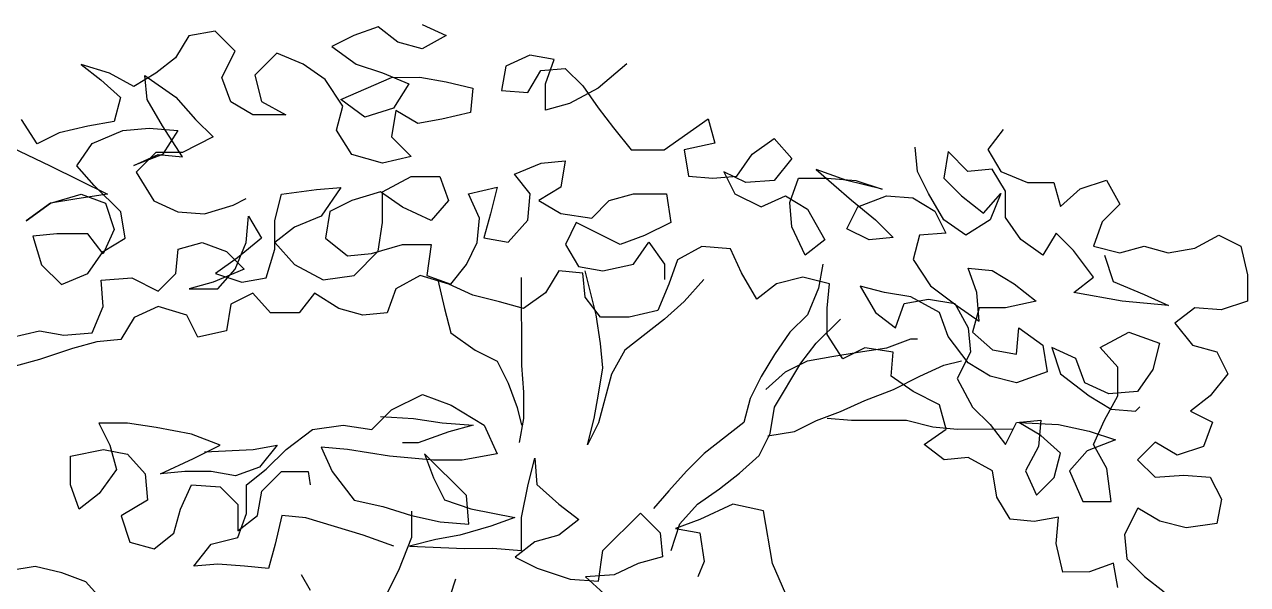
# Model space of a CAD drawing. Header units: millimetres. Extents: x 2810.5 to 2848.4, y 1624.4 to 1676.1.
# Drawn here: x 2827.138 to 2829.289, y 1655.289 to 1656.274 of the extents above; entities that cross this region are included whole.
import ezdxf

# ---------------------------------------------------------------- set-up
doc = ezdxf.new("R2010")
doc.units = ezdxf.units.MM
doc.layers.add('VERDE_ALBERI', color=104, linetype='Continuous')

msp = doc.modelspace()

# ---------------------------------------------------------------- linework, layer by layer
at = {"layer": 'VERDE_ALBERI'}
for p, q in [((2827.4738, 1656.2618), (2827.4274, 1656.254)), ((2827.5087, 1656.227), (2827.4738, 1656.2618)), ((2827.7602, 1656.2698), (2827.7176, 1656.2543)), ((2827.795, 1656.2428), (2827.7602, 1656.2698)), ((2827.8376, 1656.2738), (2827.8802, 1656.2544)), ((2827.4274, 1656.254), (2827.4042, 1656.2153)), ((2827.7176, 1656.2543), (2827.6789, 1656.2349)), ((2827.6789, 1656.2349), (2827.7215, 1656.204)), ((2827.8376, 1656.2312), (2827.795, 1656.2428)), ((2827.8802, 1656.2544), (2827.8376, 1656.2312)), ((2827.4042, 1656.2153), (2827.3694, 1656.1882)), ((2827.4855, 1656.1806), (2827.5087, 1656.227)), ((2827.5822, 1656.2232), (2827.5435, 1656.1845)), ((2827.6287, 1656.2039), (2827.5822, 1656.2232)), ((2828.0272, 1656.2197), (2827.9847, 1656.2004)), ((2828.0698, 1656.212), (2828.0272, 1656.2197)), ((2827.2881, 1656.1881), (2827.2378, 1656.2035)), ((2827.2378, 1656.2035), (2827.2727, 1656.1765)), ((2827.6674, 1656.1769), (2827.6287, 1656.2039)), ((2827.7215, 1656.204), (2827.768, 1656.1886)), ((2827.9847, 1656.2004), (2827.977, 1656.1578)), ((2828.0234, 1656.154), (2828.0466, 1656.1927)), ((2828.0466, 1656.1927), (2828.0892, 1656.1966)), ((2828.0544, 1656.1695), (2828.0698, 1656.212)), ((2828.0892, 1656.1966), (2828.1202, 1656.1657)), ((2828.1975, 1656.2044), (2828.1473, 1656.1618)), ((2827.2727, 1656.1765), (2827.3075, 1656.1456)), ((2827.3307, 1656.1649), (2827.2881, 1656.1881)), ((2827.3694, 1656.1882), (2827.3307, 1656.1649)), ((2827.354, 1656.1417), (2827.3501, 1656.1843)), ((2827.3501, 1656.1843), (2827.4043, 1656.1457)), ((2827.501, 1656.138), (2827.4855, 1656.1806)), ((2827.5435, 1656.1845), (2827.5552, 1656.1381)), ((2827.6984, 1656.1304), (2827.6674, 1656.1769)), ((2827.6945, 1656.142), (2827.7835, 1656.1808)), ((2827.768, 1656.1886), (2827.8144, 1656.1692)), ((2827.7835, 1656.1808), (2827.8338, 1656.1809)), ((2827.8338, 1656.1809), (2827.8802, 1656.1732)), ((2827.8802, 1656.1732), (2827.9267, 1656.1616)), ((2828.0544, 1656.123), (2828.0544, 1656.1695)), ((2827.8144, 1656.1692), (2827.7874, 1656.1267)), ((2827.9267, 1656.1616), (2827.9228, 1656.119)), ((2827.977, 1656.1578), (2828.0234, 1656.154)), ((2828.1473, 1656.1618), (2828.097, 1656.1347)), ((2828.1202, 1656.1657), (2828.1473, 1656.127)), ((2827.3075, 1656.1456), (2827.296, 1656.103)), ((2827.3811, 1656.0953), (2827.354, 1656.1417)), ((2827.4043, 1656.1457), (2827.4391, 1656.107)), ((2827.5397, 1656.1148), (2827.501, 1656.138)), ((2827.5552, 1656.1381), (2827.5978, 1656.1149)), ((2827.6868, 1656.0879), (2827.6984, 1656.1304)), ((2827.7371, 1656.1111), (2827.6945, 1656.142)), ((2827.7874, 1656.1267), (2827.7371, 1656.1111)), ((2828.097, 1656.1347), (2828.0544, 1656.123)), ((2828.1473, 1656.127), (2828.1744, 1656.0922)), ((2827.1606, 1656.0642), (2827.1334, 1656.1067)), ((2827.4391, 1656.107), (2827.4701, 1656.0761)), ((2827.5978, 1656.1149), (2827.5397, 1656.1148)), ((2827.7913, 1656.1228), (2827.7836, 1656.0763)), ((2827.83, 1656.0996), (2827.7913, 1656.1228)), ((2827.8725, 1656.1074), (2827.83, 1656.0996)), ((2827.9228, 1656.119), (2827.8725, 1656.1074)), ((2828.2634, 1656.0536), (2828.3408, 1656.1078)), ((2828.3408, 1656.1078), (2828.3524, 1656.0653)), ((2827.1992, 1656.0835), (2827.1606, 1656.0642)), ((2827.2495, 1656.0952), (2827.1992, 1656.0835)), ((2827.296, 1656.103), (2827.2495, 1656.0952)), ((2827.2573, 1656.0643), (2827.3115, 1656.0875)), ((2827.3115, 1656.0875), (2827.3579, 1656.0914)), ((2827.3579, 1656.0914), (2827.4082, 1656.0876)), ((2827.416, 1656.0412), (2827.3811, 1656.0953)), ((2827.4082, 1656.0876), (2827.3811, 1656.045)), ((2827.7139, 1656.0453), (2827.6868, 1656.0879)), ((2828.1744, 1656.0922), (2828.2054, 1656.0535)), ((2828.8594, 1656.0889), (2828.8323, 1656.0541)), ((2827.1025, 1656.0641), (2827.1838, 1656.0255)), ((2827.2302, 1656.0255), (2827.2573, 1656.0643)), ((2827.4701, 1656.0761), (2827.416, 1656.0489)), ((2827.7836, 1656.0763), (2827.8184, 1656.0415)), ((2828.3524, 1656.0653), (2828.2983, 1656.0536)), ((2828.4182, 1656.046), (2828.4569, 1656.0731)), ((2828.4569, 1656.0731), (2828.4879, 1656.0383)), ((2827.3811, 1656.045), (2827.3309, 1656.0256)), ((2827.3309, 1656.0256), (2827.3734, 1656.045)), ((2827.3695, 1656.0489), (2827.3347, 1656.014)), ((2827.416, 1656.0489), (2827.3695, 1656.0489)), ((2827.3734, 1656.045), (2827.416, 1656.0412)), ((2827.7681, 1656.0299), (2827.7139, 1656.0453)), ((2827.8184, 1656.0415), (2827.7681, 1656.0299)), ((2828.2054, 1656.0535), (2828.2634, 1656.0536)), ((2828.2983, 1656.0536), (2828.3061, 1656.0072)), ((2828.3912, 1656.0072), (2828.4182, 1656.046)), ((2828.7085, 1656.0153), (2828.7046, 1656.0578)), ((2828.7626, 1656.0502), (2828.755, 1656.0037)), ((2828.7975, 1656.0154), (2828.7626, 1656.0502)), ((2828.8323, 1656.0541), (2828.8556, 1656.0154)), ((2827.1838, 1656.0255), (2827.2845, 1655.9753)), ((2827.2612, 1655.9907), (2827.2302, 1656.0255)), ((2828.0003, 1656.0108), (2828.0468, 1656.0301)), ((2828.0468, 1656.0301), (2828.0893, 1656.0341)), ((2828.0893, 1656.0341), (2828.0816, 1655.9876)), ((2828.4879, 1656.0383), (2828.457, 1655.9996)), ((2828.5847, 1655.9997), (2828.5305, 1656.019)), ((2828.5305, 1656.019), (2828.5925, 1655.9649)), ((2828.8401, 1656.0193), (2828.7975, 1656.0154)), ((2828.8633, 1655.9806), (2828.8401, 1656.0193)), ((2827.3347, 1656.014), (2827.3657, 1655.9637)), ((2827.7682, 1655.9796), (2827.8185, 1656.0067)), ((2827.8185, 1656.0067), (2827.8688, 1656.0068)), ((2827.8688, 1656.0068), (2827.8843, 1655.9642)), ((2828.0275, 1655.976), (2828.0003, 1656.0108)), ((2828.3061, 1656.0072), (2828.3486, 1656.0033)), ((2828.3486, 1656.0033), (2828.3912, 1656.0072)), ((2828.4067, 1655.9957), (2828.368, 1656.015)), ((2828.368, 1656.015), (2828.3873, 1655.9763)), ((2828.457, 1655.9996), (2828.4067, 1655.9957)), ((2828.4841, 1655.9609), (2828.4995, 1656.0035)), ((2828.4995, 1656.0035), (2828.5499, 1656.0035)), ((2828.5499, 1656.0035), (2828.6002, 1655.9997)), ((2828.6466, 1655.9843), (2828.5847, 1655.9997)), ((2828.6002, 1655.9997), (2828.6466, 1655.9843)), ((2828.7279, 1655.9766), (2828.7085, 1656.0153)), ((2828.755, 1656.0037), (2828.7859, 1655.9728)), ((2828.8556, 1656.0154), (2828.902, 1655.9961)), ((2828.9949, 1655.9846), (2829.0413, 1656.0001)), ((2829.0413, 1656.0001), (2829.0646, 1655.9576)), ((2827.3077, 1655.9443), (2827.2612, 1655.9907)), ((2827.5902, 1655.9756), (2827.6521, 1655.9834)), ((2827.6521, 1655.9834), (2827.6947, 1655.9873)), ((2827.6947, 1655.9873), (2827.6599, 1655.9369)), ((2827.7643, 1655.9796), (2827.714, 1655.9641)), ((2827.803, 1655.9525), (2827.7643, 1655.9796)), ((2827.7682, 1655.9254), (2827.7682, 1655.9796)), ((2827.9191, 1655.9759), (2827.9694, 1655.9875)), ((2827.9385, 1655.9333), (2827.9191, 1655.9759)), ((2827.9694, 1655.9875), (2827.9578, 1655.9411)), ((2828.0236, 1655.9295), (2828.0275, 1655.976)), ((2828.0816, 1655.9876), (2828.043, 1655.9644)), ((2828.1668, 1655.9645), (2828.2093, 1655.9761)), ((2828.2093, 1655.9761), (2828.2674, 1655.9762)), ((2828.2674, 1655.9762), (2828.2752, 1655.9259)), ((2828.3873, 1655.9763), (2828.4338, 1655.9531)), ((2828.755, 1655.9302), (2828.7279, 1655.9766)), ((2828.8247, 1655.9419), (2828.8556, 1655.9767)), ((2828.8556, 1655.9767), (2828.8363, 1655.9303)), ((2828.8634, 1655.9342), (2828.8633, 1655.9806)), ((2828.902, 1655.9961), (2828.9484, 1655.9961)), ((2828.9484, 1655.9961), (2828.9601, 1655.9536)), ((2828.9601, 1655.9536), (2828.9949, 1655.9846)), ((2827.1839, 1655.9597), (2827.1413, 1655.9287)), ((2827.1413, 1655.9287), (2827.1839, 1655.9597)), ((2827.1839, 1655.9597), (2827.238, 1655.9752)), ((2827.2303, 1655.9675), (2827.1839, 1655.9597)), ((2827.2845, 1655.9753), (2827.2303, 1655.9675)), ((2827.238, 1655.9752), (2827.2806, 1655.9598)), ((2827.2806, 1655.9598), (2827.2961, 1655.9134)), ((2827.3657, 1655.9637), (2827.4083, 1655.9444)), ((2827.4548, 1655.9406), (2827.5051, 1655.9561)), ((2827.5051, 1655.9561), (2827.5283, 1655.9678)), ((2827.5786, 1655.9291), (2827.5902, 1655.9756)), ((2827.714, 1655.9641), (2827.6753, 1655.9447)), ((2827.8843, 1655.9642), (2827.8534, 1655.9294)), ((2828.043, 1655.9644), (2828.0817, 1655.9412)), ((2828.1359, 1655.9335), (2828.1668, 1655.9645)), ((2828.4338, 1655.9531), (2828.4764, 1655.9725)), ((2828.4764, 1655.9725), (2828.5151, 1655.9493)), ((2828.488, 1655.9183), (2828.4841, 1655.9609)), ((2828.5925, 1655.9649), (2828.6351, 1655.9301)), ((2828.6041, 1655.9533), (2828.6544, 1655.9727)), ((2828.6544, 1655.9727), (2828.7008, 1655.9688)), ((2828.7008, 1655.9688), (2828.7395, 1655.9456)), ((2828.7859, 1655.9728), (2828.8247, 1655.9419)), ((2829.0646, 1655.9576), (2829.0336, 1655.9266)), ((2827.3155, 1655.8979), (2827.3077, 1655.9443)), ((2827.4083, 1655.9444), (2827.4548, 1655.9406)), ((2827.5283, 1655.8904), (2827.5322, 1655.9368)), ((2827.5322, 1655.9368), (2827.5554, 1655.8981)), ((2827.6599, 1655.9369), (2827.6134, 1655.9175)), ((2827.6753, 1655.9447), (2827.6676, 1655.8982)), ((2827.8534, 1655.9294), (2827.803, 1655.9525)), ((2827.9347, 1655.8907), (2827.9385, 1655.9333)), ((2827.9578, 1655.9411), (2827.9463, 1655.8985)), ((2828.0817, 1655.9412), (2828.1359, 1655.9335)), ((2828.5151, 1655.9493), (2828.5461, 1655.8952)), ((2828.5848, 1655.9145), (2828.6041, 1655.9533)), ((2828.7395, 1655.9456), (2828.7589, 1655.907)), ((2828.8905, 1655.8955), (2828.8634, 1655.9342)), ((2827.2961, 1655.9134), (2827.2768, 1655.8708)), ((2827.5787, 1655.8788), (2827.5786, 1655.9291)), ((2827.6134, 1655.9175), (2827.5786, 1655.8904)), ((2827.7605, 1655.8751), (2827.7682, 1655.9254)), ((2827.9888, 1655.8908), (2828.0236, 1655.9295)), ((2828.1088, 1655.9257), (2828.0895, 1655.887)), ((2828.1862, 1655.8871), (2828.1088, 1655.9257)), ((2828.2752, 1655.9259), (2828.2288, 1655.9026)), ((2828.5113, 1655.868), (2828.488, 1655.9183)), ((2828.6235, 1655.8952), (2828.5848, 1655.9145)), ((2828.6351, 1655.9301), (2828.666, 1655.8991)), ((2828.7937, 1655.9031), (2828.755, 1655.9302)), ((2828.8363, 1655.9303), (2828.7937, 1655.9031)), ((2829.0336, 1655.9266), (2829.0182, 1655.884)), ((2827.1955, 1655.9055), (2827.153, 1655.9016)), ((2827.153, 1655.9016), (2827.1685, 1655.8513)), ((2827.2497, 1655.9056), (2827.1955, 1655.9055)), ((2827.2768, 1655.8708), (2827.2497, 1655.9056)), ((2827.2768, 1655.8747), (2827.3155, 1655.8979)), ((2827.4084, 1655.8786), (2827.4509, 1655.8903)), ((2827.4509, 1655.8903), (2827.4935, 1655.8749)), ((2827.509, 1655.8439), (2827.5283, 1655.8904)), ((2827.5554, 1655.8981), (2827.5129, 1655.8633)), ((2827.5786, 1655.8904), (2827.6135, 1655.8517)), ((2827.6676, 1655.8982), (2827.7064, 1655.8673)), ((2827.9154, 1655.852), (2827.9347, 1655.8907)), ((2827.9463, 1655.8985), (2827.9888, 1655.8908)), ((2828.2288, 1655.9026), (2828.1862, 1655.8871)), ((2828.2095, 1655.8523), (2828.2365, 1655.891)), ((2828.2365, 1655.891), (2828.2636, 1655.8523)), ((2828.5461, 1655.8952), (2828.5113, 1655.868)), ((2828.666, 1655.8991), (2828.6235, 1655.8952)), ((2828.7125, 1655.9031), (2828.7009, 1655.8605)), ((2828.7589, 1655.907), (2828.7125, 1655.9031)), ((2828.9292, 1655.8684), (2828.8905, 1655.8955)), ((2828.9524, 1655.9071), (2828.9292, 1655.8684)), ((2828.9834, 1655.8762), (2828.9524, 1655.9071)), ((2829.1962, 1655.8803), (2829.2388, 1655.9035)), ((2829.2388, 1655.9035), (2829.2775, 1655.8842)), ((2827.2498, 1655.8359), (2827.2768, 1655.8747)), ((2827.4046, 1655.8361), (2827.4084, 1655.8786)), ((2827.4935, 1655.8749), (2827.5245, 1655.8439)), ((2827.5632, 1655.8285), (2827.5787, 1655.8788)), ((2827.7064, 1655.8673), (2827.7489, 1655.8712)), ((2827.718, 1655.8325), (2827.7605, 1655.8751)), ((2827.7489, 1655.8712), (2827.8031, 1655.8867)), ((2827.8031, 1655.8867), (2827.8534, 1655.8868)), ((2827.8534, 1655.8868), (2827.8457, 1655.8326)), ((2828.0895, 1655.887), (2828.1127, 1655.8483)), ((2828.3294, 1655.8834), (2828.2868, 1655.8601)), ((2828.3797, 1655.8795), (2828.3294, 1655.8834)), ((2828.3991, 1655.837), (2828.3797, 1655.8795)), ((2829.0183, 1655.8298), (2828.9834, 1655.8762)), ((2829.0182, 1655.884), (2829.0647, 1655.8724)), ((2829.0376, 1655.8685), (2829.0531, 1655.8221)), ((2829.0647, 1655.8724), (2829.1072, 1655.8841)), ((2829.1072, 1655.8841), (2829.1498, 1655.8725)), ((2829.1498, 1655.8725), (2829.1962, 1655.8803)), ((2829.2775, 1655.8842), (2829.2891, 1655.8339)), ((2827.1685, 1655.8513), (2827.2033, 1655.8165)), ((2827.5129, 1655.8633), (2827.4742, 1655.8361)), ((2827.6135, 1655.8517), (2827.6638, 1655.8247)), ((2827.8883, 1655.8172), (2827.9154, 1655.852)), ((2828.1127, 1655.8483), (2828.1553, 1655.8406)), ((2828.1553, 1655.8406), (2828.2095, 1655.8523)), ((2828.2636, 1655.8523), (2828.2637, 1655.8252)), ((2828.2868, 1655.8601), (2828.2714, 1655.8175)), ((2828.5423, 1655.8526), (2828.5346, 1655.81)), ((2828.7009, 1655.8605), (2828.7319, 1655.8141)), ((2827.2033, 1655.8165), (2827.2498, 1655.8359)), ((2827.273, 1655.8243), (2827.3272, 1655.8283)), ((2827.3272, 1655.8283), (2827.3736, 1655.8051)), ((2827.3736, 1655.8051), (2827.4046, 1655.8361)), ((2827.5245, 1655.8439), (2827.4704, 1655.8207)), ((2827.4742, 1655.8361), (2827.5207, 1655.8207)), ((2827.4781, 1655.8091), (2827.509, 1655.8439)), ((2827.5207, 1655.8207), (2827.5632, 1655.8285)), ((2827.6638, 1655.8247), (2827.718, 1655.8325)), ((2827.8341, 1655.8326), (2827.7916, 1655.8093)), ((2827.8844, 1655.8172), (2827.8341, 1655.8326)), ((2827.8457, 1655.8326), (2827.8883, 1655.8172)), ((2828.0121, 1655.8289), (2828.0123, 1655.6741)), ((2828.0779, 1655.8406), (2828.0547, 1655.8018)), ((2828.1205, 1655.8367), (2828.0779, 1655.8406)), ((2828.1244, 1655.7942), (2828.1205, 1655.8367)), ((2828.1437, 1655.7632), (2828.1243, 1655.8406)), ((2828.3333, 1655.8253), (2828.2985, 1655.7866)), ((2828.4262, 1655.7906), (2828.3991, 1655.837)), ((2828.5074, 1655.8293), (2828.461, 1655.8177)), ((2828.5539, 1655.8178), (2828.5074, 1655.8293)), ((2828.8132, 1655.8025), (2828.7977, 1655.8451)), ((2828.7977, 1655.8451), (2828.8402, 1655.8413)), ((2828.8402, 1655.8413), (2828.879, 1655.8181)), ((2828.9835, 1655.8027), (2829.0183, 1655.8298)), ((2829.2891, 1655.8339), (2829.2892, 1655.7875)), ((2827.2769, 1655.7779), (2827.273, 1655.8243)), ((2827.4704, 1655.8207), (2827.4278, 1655.809)), ((2827.4278, 1655.809), (2827.4781, 1655.8091)), ((2827.7916, 1655.8093), (2827.7761, 1655.7668)), ((2827.8651, 1655.8249), (2827.8767, 1655.7746)), ((2827.927, 1655.7979), (2827.8844, 1655.8172)), ((2828.2714, 1655.8175), (2828.2521, 1655.7711)), ((2828.461, 1655.8177), (2828.4262, 1655.7906)), ((2828.5346, 1655.81), (2828.5152, 1655.7636)), ((2828.5501, 1655.7752), (2828.5539, 1655.8178)), ((2828.6507, 1655.8024), (2828.6081, 1655.814)), ((2828.6081, 1655.814), (2828.6352, 1655.7675)), ((2828.7319, 1655.8141), (2828.7784, 1655.7793)), ((2828.879, 1655.8181), (2828.9177, 1655.7872)), ((2829.0531, 1655.8221), (2829.1073, 1655.7989)), ((2827.54, 1655.8014), (2827.5013, 1655.782)), ((2827.571, 1655.7666), (2827.54, 1655.8014)), ((2827.6484, 1655.8015), (2827.6213, 1655.7666)), ((2827.691, 1655.7744), (2827.6484, 1655.8015)), ((2827.9735, 1655.7863), (2827.927, 1655.7979)), ((2828.016, 1655.7747), (2827.9735, 1655.7863)), ((2828.0547, 1655.8018), (2828.016, 1655.7747)), ((2828.1515, 1655.7594), (2828.1244, 1655.7942)), ((2828.2985, 1655.7866), (2828.2637, 1655.7556)), ((2828.6971, 1655.7947), (2828.6507, 1655.8024)), ((2828.6701, 1655.7405), (2828.6855, 1655.7831)), ((2828.6855, 1655.7831), (2828.7281, 1655.7908)), ((2828.7474, 1655.7676), (2828.6971, 1655.7947)), ((2828.7281, 1655.7908), (2828.7745, 1655.7832)), ((2828.7745, 1655.7832), (2828.7978, 1655.7406)), ((2828.8171, 1655.7522), (2828.8132, 1655.8025)), ((2828.9177, 1655.7872), (2828.8635, 1655.7755)), ((2829.0686, 1655.7873), (2828.9835, 1655.8027)), ((2829.1499, 1655.7796), (2829.0686, 1655.7873)), ((2829.1073, 1655.7989), (2829.1499, 1655.7796)), ((2829.2892, 1655.7875), (2829.2428, 1655.772)), ((2827.2576, 1655.7315), (2827.2769, 1655.7779)), ((2827.3737, 1655.778), (2827.3311, 1655.7586)), ((2827.424, 1655.7626), (2827.3737, 1655.778)), ((2827.4434, 1655.7239), (2827.424, 1655.7626)), ((2827.5013, 1655.782), (2827.4937, 1655.7355)), ((2827.6213, 1655.7666), (2827.571, 1655.7666)), ((2827.7336, 1655.7628), (2827.691, 1655.7744)), ((2827.7761, 1655.7668), (2827.7336, 1655.7628)), ((2827.8767, 1655.7746), (2827.8884, 1655.732)), ((2828.1515, 1655.7129), (2828.1437, 1655.7632)), ((2828.2521, 1655.7711), (2828.2018, 1655.7594)), ((2828.5152, 1655.7636), (2828.4843, 1655.7326)), ((2828.5501, 1655.7288), (2828.5501, 1655.7752)), ((2828.6352, 1655.7675), (2828.6701, 1655.7405)), ((2828.7629, 1655.7251), (2828.7474, 1655.7676)), ((2828.7784, 1655.7793), (2828.8171, 1655.7522)), ((2828.8171, 1655.7754), (2828.8055, 1655.7329)), ((2828.8635, 1655.7755), (2828.8171, 1655.7754)), ((2829.1963, 1655.7758), (2829.1615, 1655.7487)), ((2829.2428, 1655.772), (2829.1963, 1655.7758)), ((2827.3311, 1655.7586), (2827.3079, 1655.7199)), ((2828.2018, 1655.7594), (2828.1515, 1655.7594)), ((2828.2637, 1655.7556), (2828.1941, 1655.7014)), ((2828.5308, 1655.7133), (2828.5733, 1655.7559)), ((2828.7978, 1655.7406), (2828.8017, 1655.698)), ((2828.8829, 1655.6942), (2828.8868, 1655.7407)), ((2828.8868, 1655.7407), (2828.9294, 1655.7098)), ((2829.1615, 1655.7487), (2829.1925, 1655.71)), ((2827.1144, 1655.7236), (2827.1647, 1655.7352)), ((2827.1647, 1655.7352), (2827.2073, 1655.7275)), ((2827.2073, 1655.7275), (2827.2576, 1655.7315)), ((2827.3079, 1655.7199), (2827.2654, 1655.716)), ((2827.4937, 1655.7355), (2827.4434, 1655.7239)), ((2827.8884, 1655.732), (2827.931, 1655.7011)), ((2828.4843, 1655.7326), (2828.4573, 1655.6939)), ((2828.5772, 1655.6862), (2828.5501, 1655.7288)), ((2828.6546, 1655.7056), (2828.6972, 1655.7212)), ((2828.6972, 1655.7212), (2828.7088, 1655.7212)), ((2828.7978, 1655.6787), (2828.7629, 1655.7251)), ((2828.8055, 1655.7329), (2828.8404, 1655.7019)), ((2829.03, 1655.706), (2829.0803, 1655.7331)), ((2829.0803, 1655.7331), (2829.1345, 1655.7138)), ((2827.2228, 1655.7043), (2827.1648, 1655.6849)), ((2827.2654, 1655.716), (2827.2228, 1655.7043)), ((2827.931, 1655.7011), (2827.9697, 1655.6818)), ((2828.1554, 1655.6704), (2828.1515, 1655.7129)), ((2828.1941, 1655.7014), (2828.1709, 1655.6588)), ((2828.5037, 1655.6784), (2828.5308, 1655.7133)), ((2828.5579, 1655.6901), (2828.6043, 1655.6979)), ((2828.6159, 1655.7056), (2828.5772, 1655.6862)), ((2828.6043, 1655.6979), (2828.6546, 1655.7056)), ((2828.6662, 1655.6979), (2828.6159, 1655.7056)), ((2828.6624, 1655.6553), (2828.6662, 1655.6979)), ((2828.8017, 1655.698), (2828.7785, 1655.6516)), ((2828.8404, 1655.7019), (2828.8829, 1655.6942)), ((2828.9294, 1655.7098), (2828.9371, 1655.6633)), ((2828.9874, 1655.6866), (2828.9448, 1655.7059)), ((2828.9448, 1655.7059), (2828.9604, 1655.6595)), ((2829.061, 1655.6712), (2829.03, 1655.706)), ((2829.1345, 1655.7138), (2829.1229, 1655.6674)), ((2829.1925, 1655.71), (2829.2351, 1655.6984)), ((2829.2351, 1655.6984), (2829.2545, 1655.6598)), ((2827.1648, 1655.6849), (2827.1222, 1655.6733)), ((2827.9697, 1655.6818), (2827.9891, 1655.6431)), ((2828.4573, 1655.6939), (2828.4341, 1655.6551)), ((2828.4573, 1655.601), (2828.5037, 1655.6784)), ((2828.4766, 1655.6629), (2828.5153, 1655.6823)), ((2828.5153, 1655.6823), (2828.5579, 1655.6901)), ((2828.7127, 1655.6554), (2828.7553, 1655.6748)), ((2828.7553, 1655.6748), (2828.7862, 1655.6825)), ((2828.8365, 1655.6555), (2828.7978, 1655.6787)), ((2829.0029, 1655.644), (2828.9874, 1655.6866)), ((2828.0123, 1655.6741), (2828.0162, 1655.6277)), ((2828.1477, 1655.6239), (2828.1554, 1655.6704)), ((2828.1709, 1655.6588), (2828.1478, 1655.5736)), ((2828.4341, 1655.6551), (2828.4148, 1655.6164)), ((2828.4418, 1655.6319), (2828.4766, 1655.6629)), ((2828.7011, 1655.6283), (2828.6624, 1655.6553)), ((2828.6663, 1655.6321), (2828.7127, 1655.6554)), ((2828.883, 1655.6439), (2828.8365, 1655.6555)), ((2828.9371, 1655.6633), (2828.883, 1655.6439)), ((2828.9604, 1655.6595), (2829.0107, 1655.6208)), ((2829.061, 1655.6209), (2829.061, 1655.6712)), ((2829.1229, 1655.6674), (2829.0958, 1655.6287)), ((2829.2545, 1655.6598), (2829.2235, 1655.621)), ((2827.9891, 1655.6431), (2828.0046, 1655.6006)), ((2828.616, 1655.6127), (2828.6663, 1655.6321)), ((2828.7785, 1655.6516), (2828.8056, 1655.6013)), ((2829.0455, 1655.6247), (2829.0029, 1655.644)), ((2827.784, 1655.5965), (2827.8382, 1655.6236)), ((2827.8382, 1655.6236), (2827.8885, 1655.6043)), ((2828.0162, 1655.6277), (2828.0162, 1655.5812)), ((2828.14, 1655.5813), (2828.1477, 1655.6239)), ((2828.4148, 1655.6164), (2828.4032, 1655.5738)), ((2828.5734, 1655.5933), (2828.616, 1655.6127)), ((2828.7476, 1655.6051), (2828.7011, 1655.6283)), ((2829.0107, 1655.6208), (2829.0494, 1655.5977)), ((2829.0378, 1655.5783), (2829.061, 1655.6209)), ((2829.0958, 1655.6287), (2829.0455, 1655.6247)), ((2829.2235, 1655.621), (2829.1887, 1655.5939)), ((2827.7492, 1655.5616), (2827.784, 1655.5965)), ((2827.8885, 1655.6043), (2827.9466, 1655.5696)), ((2828.0046, 1655.6006), (2828.0124, 1655.5696)), ((2828.4497, 1655.5545), (2828.4573, 1655.601)), ((2828.5309, 1655.5778), (2828.5734, 1655.5933)), ((2828.7592, 1655.5626), (2828.7476, 1655.6051)), ((2828.8056, 1655.6013), (2828.8366, 1655.5704)), ((2829.0494, 1655.5977), (2829.092, 1655.5938)), ((2829.092, 1655.5938), (2829.0997, 1655.6016)), ((2829.1887, 1655.5939), (2829.2275, 1655.5746)), ((2827.3197, 1655.5729), (2827.2694, 1655.5728)), ((2827.2694, 1655.5728), (2827.2887, 1655.5341)), ((2827.37, 1655.5652), (2827.3197, 1655.5729)), ((2827.6447, 1655.5615), (2827.6989, 1655.5693)), ((2827.6989, 1655.5693), (2827.7492, 1655.5616)), ((2827.7647, 1655.5849), (2827.8227, 1655.5811)), ((2827.8227, 1655.5811), (2827.873, 1655.5734)), ((2827.873, 1655.5734), (2827.9272, 1655.5695)), ((2827.9272, 1655.5695), (2827.8847, 1655.5579)), ((2827.9466, 1655.5696), (2827.9698, 1655.5193)), ((2828.0162, 1655.5812), (2828.0085, 1655.5387)), ((2828.1285, 1655.5349), (2828.14, 1655.5813)), ((2828.1478, 1655.5736), (2828.1285, 1655.5349)), ((2828.4032, 1655.5738), (2828.3336, 1655.5196)), ((2828.4922, 1655.5584), (2828.5309, 1655.5778)), ((2828.5502, 1655.5817), (2828.5928, 1655.5779)), ((2828.5928, 1655.5779), (2828.6896, 1655.578)), ((2828.6896, 1655.578), (2828.736, 1655.5664)), ((2828.8366, 1655.5704), (2828.8637, 1655.5356)), ((2828.8637, 1655.5356), (2828.883, 1655.5743)), ((2828.883, 1655.5743), (2828.9256, 1655.5782)), ((2828.9256, 1655.5511), (2828.8869, 1655.5743)), ((2828.8869, 1655.5743), (2828.9566, 1655.5705)), ((2828.9256, 1655.5782), (2828.9218, 1655.5318)), ((2828.9566, 1655.5705), (2829.0108, 1655.5589)), ((2829.0185, 1655.5357), (2829.0378, 1655.5783)), ((2829.2275, 1655.5746), (2829.212, 1655.532)), ((2827.4319, 1655.5536), (2827.37, 1655.5652)), ((2827.4822, 1655.5343), (2827.4319, 1655.5536)), ((2827.5983, 1655.5267), (2827.6447, 1655.5615)), ((2827.8847, 1655.5579), (2827.8305, 1655.5385)), ((2828.4303, 1655.5158), (2828.4497, 1655.5545)), ((2828.4458, 1655.5507), (2828.4922, 1655.5584)), ((2828.7206, 1655.5354), (2828.7592, 1655.5626)), ((2828.736, 1655.5664), (2828.7786, 1655.5626)), ((2828.7786, 1655.5626), (2828.8753, 1655.5627)), ((2828.9605, 1655.5202), (2828.9256, 1655.5511)), ((2829.0108, 1655.5589), (2829.0572, 1655.5435)), ((2827.2191, 1655.5147), (2827.2771, 1655.5264)), ((2827.2771, 1655.5264), (2827.3197, 1655.5187)), ((2827.2887, 1655.5341), (2827.3004, 1655.4916)), ((2827.4358, 1655.511), (2827.4822, 1655.5343)), ((2827.4552, 1655.5227), (2827.5403, 1655.5266)), ((2827.5403, 1655.5266), (2827.5828, 1655.5344)), ((2827.5828, 1655.5344), (2827.5519, 1655.4957)), ((2827.5635, 1655.4918), (2827.5983, 1655.5267)), ((2827.7067, 1655.5268), (2827.6602, 1655.5306)), ((2827.6602, 1655.5306), (2827.6796, 1655.488)), ((2827.7802, 1655.5152), (2827.7067, 1655.5268)), ((2827.8305, 1655.5385), (2827.8034, 1655.5385)), ((2828.7554, 1655.5084), (2828.7206, 1655.5354)), ((2828.9218, 1655.5318), (2828.8986, 1655.4892)), ((2829.0572, 1655.5435), (2829.0069, 1655.5241)), ((2829.0418, 1655.4932), (2829.0185, 1655.5357)), ((2829.1269, 1655.5397), (2829.0959, 1655.5087)), ((2829.1656, 1655.5165), (2829.1269, 1655.5397)), ((2829.212, 1655.532), (2829.1656, 1655.5165)), ((2827.2191, 1655.4644), (2827.2191, 1655.5147)), ((2827.3197, 1655.5187), (2827.3507, 1655.4839)), ((2827.3778, 1655.4839), (2827.4358, 1655.511)), ((2827.8576, 1655.5076), (2827.7802, 1655.5152)), ((2827.9157, 1655.4457), (2827.8421, 1655.5192)), ((2827.8421, 1655.5192), (2827.8576, 1655.4766)), ((2827.9079, 1655.5076), (2827.8576, 1655.5076)), ((2827.9698, 1655.5193), (2827.9079, 1655.5076)), ((2828.0241, 1655.4651), (2828.0356, 1655.5116)), ((2828.0356, 1655.5116), (2828.0395, 1655.4652)), ((2828.3336, 1655.5196), (2828.3027, 1655.4886)), ((2828.3955, 1655.4848), (2828.4303, 1655.5158)), ((2828.798, 1655.5123), (2828.7554, 1655.5084)), ((2828.8406, 1655.4891), (2828.798, 1655.5123)), ((2828.9489, 1655.4776), (2828.9605, 1655.5202)), ((2829.0069, 1655.5241), (2828.976, 1655.4892)), ((2829.0959, 1655.5087), (2829.1269, 1655.4778)), ((2827.3004, 1655.4916), (2827.2695, 1655.449)), ((2827.3507, 1655.4839), (2827.3546, 1655.4374)), ((2827.4204, 1655.4878), (2827.3778, 1655.4839)), ((2827.4668, 1655.4879), (2827.4204, 1655.4878)), ((2827.5094, 1655.4802), (2827.4668, 1655.4879)), ((2827.5519, 1655.4957), (2827.5094, 1655.4802)), ((2827.5287, 1655.4647), (2827.5635, 1655.4918)), ((2827.5558, 1655.4531), (2827.5906, 1655.488)), ((2827.5906, 1655.488), (2827.6371, 1655.488)), ((2827.6371, 1655.488), (2827.641, 1655.4648)), ((2827.6796, 1655.488), (2827.7184, 1655.4378)), ((2828.3027, 1655.4886), (2828.2717, 1655.4538)), ((2828.3607, 1655.4577), (2828.3955, 1655.4848)), ((2828.8483, 1655.4427), (2828.8406, 1655.4891)), ((2828.8986, 1655.4892), (2828.918, 1655.4466)), ((2828.976, 1655.4892), (2828.9993, 1655.4351)), ((2829.0496, 1655.4351), (2829.0418, 1655.4932)), ((2829.1269, 1655.4778), (2829.1772, 1655.4817)), ((2829.1772, 1655.4817), (2829.2237, 1655.4778)), ((2827.2347, 1655.4219), (2827.2191, 1655.4644)), ((2827.4127, 1655.422), (2827.432, 1655.4646)), ((2827.432, 1655.4646), (2827.4823, 1655.4608)), ((2827.4823, 1655.4608), (2827.5133, 1655.4298)), ((2827.5288, 1655.4144), (2827.5287, 1655.4647)), ((2827.8576, 1655.4766), (2827.877, 1655.4379)), ((2828.0125, 1655.4071), (2828.0241, 1655.4651)), ((2828.0395, 1655.4652), (2828.0783, 1655.4304)), ((2828.918, 1655.4466), (2828.9489, 1655.4776)), ((2829.2237, 1655.4778), (2829.2431, 1655.4392)), ((2827.2695, 1655.449), (2827.2347, 1655.4219)), ((2827.5481, 1655.4105), (2827.5558, 1655.4531)), ((2827.9196, 1655.3954), (2827.9157, 1655.4457)), ((2828.2717, 1655.4538), (2828.2447, 1655.4228)), ((2828.3221, 1655.4306), (2828.3607, 1655.4577)), ((2828.8716, 1655.404), (2828.8483, 1655.4427)), ((2829.2431, 1655.4392), (2829.2354, 1655.3966)), ((2827.3546, 1655.4374), (2827.3082, 1655.4103)), ((2827.4011, 1655.3794), (2827.4127, 1655.422)), ((2827.5133, 1655.4298), (2827.5133, 1655.3834)), ((2827.7184, 1655.4378), (2827.7687, 1655.4262)), ((2827.7687, 1655.4262), (2827.819, 1655.4108)), ((2827.819, 1655.4185), (2827.819, 1655.3721)), ((2827.877, 1655.4379), (2827.9235, 1655.4225)), ((2827.9235, 1655.4225), (2828.0009, 1655.4071)), ((2828.0783, 1655.4304), (2828.1131, 1655.4033)), ((2828.2911, 1655.3957), (2828.3221, 1655.4306)), ((2828.384, 1655.4306), (2828.326, 1655.4035)), ((2828.4382, 1655.4191), (2828.384, 1655.4306)), ((2828.4537, 1655.3262), (2828.4382, 1655.4191)), ((2828.9993, 1655.4351), (2829.0496, 1655.4351)), ((2829.096, 1655.4236), (2829.0728, 1655.3771)), ((2829.1347, 1655.4004), (2829.096, 1655.4236)), ((2827.3082, 1655.4103), (2827.3237, 1655.3639)), ((2827.5133, 1655.3718), (2827.5288, 1655.4144)), ((2827.5133, 1655.3834), (2827.5481, 1655.4105)), ((2827.5907, 1655.4106), (2827.5791, 1655.3603)), ((2827.6333, 1655.4067), (2827.5907, 1655.4106)), ((2827.7339, 1655.3759), (2827.6333, 1655.4067)), ((2827.819, 1655.4108), (2827.8693, 1655.3992)), ((2827.8693, 1655.3992), (2827.9196, 1655.3954)), ((2828.0009, 1655.4071), (2827.9583, 1655.3916)), ((2828.0126, 1655.349), (2828.0125, 1655.4071)), ((2828.1131, 1655.4033), (2828.0783, 1655.3762)), ((2828.1557, 1655.3492), (2828.2215, 1655.415)), ((2828.2215, 1655.415), (2828.2563, 1655.3802)), ((2828.2757, 1655.3493), (2828.2911, 1655.3957)), ((2828.326, 1655.4035), (2828.2834, 1655.388)), ((2828.9142, 1655.4002), (2828.8716, 1655.404)), ((2828.9567, 1655.4079), (2828.9142, 1655.4002)), ((2828.9529, 1655.3615), (2828.9567, 1655.4079)), ((2829.1812, 1655.3888), (2829.1347, 1655.4004)), ((2829.2354, 1655.3966), (2829.1812, 1655.3888)), ((2827.3663, 1655.3523), (2827.4011, 1655.3794)), ((2827.7881, 1655.3566), (2827.7339, 1655.3759)), ((2827.9042, 1655.376), (2827.8616, 1655.3682)), ((2827.9583, 1655.3916), (2827.9042, 1655.376)), ((2828.0783, 1655.3762), (2828.0358, 1655.3645)), ((2828.2563, 1655.3802), (2828.2602, 1655.3377)), ((2828.2834, 1655.388), (2828.326, 1655.3803)), ((2828.326, 1655.3803), (2828.3338, 1655.33)), ((2829.0728, 1655.3771), (2829.0768, 1655.3345)), ((2827.3237, 1655.3639), (2827.3663, 1655.3523)), ((2827.436, 1655.3214), (2827.4669, 1655.3601)), ((2827.4669, 1655.3601), (2827.5133, 1655.3718)), ((2827.5791, 1655.3603), (2827.5676, 1655.3177)), ((2827.819, 1655.3721), (2827.7959, 1655.314)), ((2827.8616, 1655.3682), (2827.8152, 1655.3566)), ((2827.8152, 1655.3566), (2827.9119, 1655.3528)), ((2827.9119, 1655.3528), (2827.9622, 1655.3529)), ((2827.9622, 1655.3529), (2828.0126, 1655.349)), ((2828.0358, 1655.3645), (2828.001, 1655.3374)), ((2828.9646, 1655.3112), (2828.9529, 1655.3615)), ((2828.001, 1655.3374), (2828.0397, 1655.3181)), ((2828.148, 1655.295), (2828.1557, 1655.3492)), ((2828.2602, 1655.3377), (2828.2177, 1655.326)), ((2829.0768, 1655.3345), (2829.1077, 1655.3036)), ((2827.1574, 1655.3212), (2827.1109, 1655.3134)), ((2827.2038, 1655.3096), (2827.1574, 1655.3212)), ((2827.2464, 1655.2942), (2827.2038, 1655.3096)), ((2827.4785, 1655.3253), (2827.436, 1655.3214)), ((2827.525, 1655.3215), (2827.4785, 1655.3253)), ((2827.5676, 1655.3177), (2827.525, 1655.3215)), ((2827.7959, 1655.314), (2827.7727, 1655.2676)), ((2828.0397, 1655.3181), (2828.0977, 1655.2988)), ((2828.2177, 1655.326), (2828.1751, 1655.3066)), ((2828.3338, 1655.33), (2828.3222, 1655.3029)), ((2828.477, 1655.2721), (2828.4537, 1655.3262)), ((2829.011, 1655.3113), (2828.9646, 1655.3112)), ((2829.0535, 1655.3268), (2829.011, 1655.3113)), ((2829.0613, 1655.2842), (2829.0535, 1655.3268)), ((2827.2774, 1655.2594), (2827.2464, 1655.2942)), ((2827.6411, 1655.279), (2827.6256, 1655.3061)), ((2827.8965, 1655.2986), (2827.8618, 1655.1941)), ((2828.0977, 1655.2988), (2828.148, 1655.295)), ((2828.1751, 1655.3066), (2828.1248, 1655.3027)), ((2828.1248, 1655.3027), (2828.1636, 1655.2679)), ((2829.1077, 1655.3036), (2829.1426, 1655.2765))]:
    msp.add_line(p, q, dxfattribs=at)

doc.saveas('drawing.dxf')
